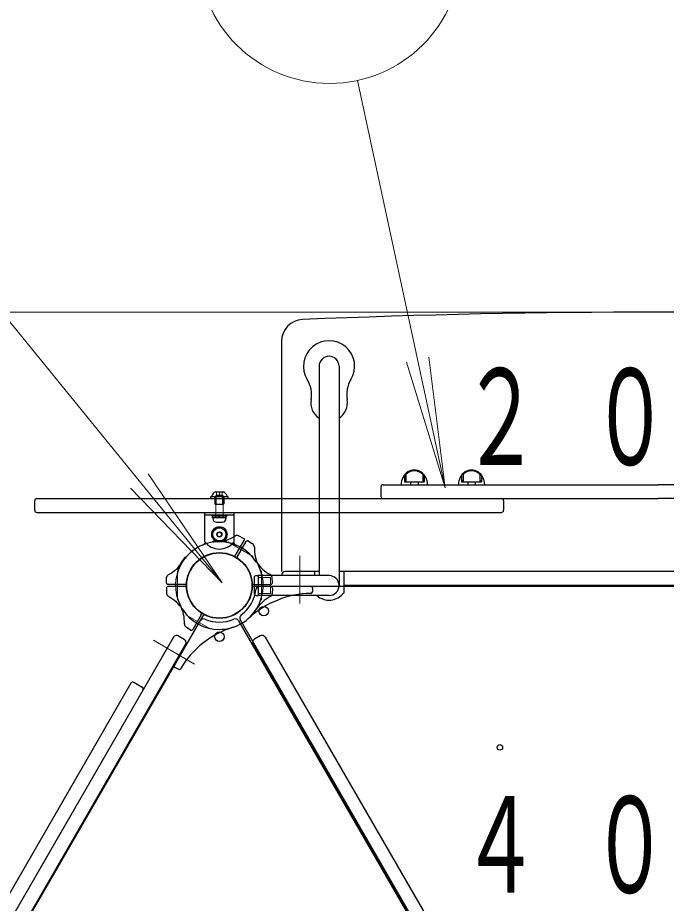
# Model space of a CAD drawing. Units: millimetres on the paper. Extents: x -385 to 0, y -599 to 267.
# Drawn here: x -242.17 to -227.39, y 185.89 to 206.08 of the extents above; entities that cross this region are included whole.
import ezdxf

# ---------------------------------------------------------------- set-up
doc = ezdxf.new("R2010")
doc.units = ezdxf.units.MM
for name, pattern in [('USER1', [4.5, 2.5, -2]), ('USER2', [6, 3, -1, 1, -1]), ('USER3', [8, 3, -1, 1, -1, 1, -1])]:
    doc.linetypes.add(name, pattern=pattern)
doc.layers.add('LY_1', color=7, linetype='Continuous', lineweight=25)
doc.styles.add('ＭＳ ゴシック', font='')
doc.styles.get('ＭＳ ゴシック').set_extended_font_data('MS Gothic')

msp = doc.modelspace()

# ---------------------------------------------------------------- linework, layer by layer
at = {"layer": 'LY_1', "lineweight": 13}
for p, q in [((-247.674, 205.677), (-237.513, 193.197)), ((-234.43, 204.647), (-232.429, 195.362)), ((-228.576, 199.366), (-343.517, 199.366)), ((-228.576, 199.366), (-343.517, 199.366)), ((-232.429, 195.362), (-232.803, 198.339)), ((-232.429, 195.362), (-233.314, 198.228)), ((-237.513, 193.197), (-239.197, 195.679)), ((-237.513, 193.197), (-239.603, 195.349))]:
    msp.add_line(p, q, dxfattribs=at)
at = {"layer": 'LY_1'}
for p, q in [((-236.159, 198.699), (-236.159, 193.449)), ((-235.302, 198.132), (-235.302, 193.359)), ((-234.849, 198.132), (-234.849, 193.132)), ((-233.358, 195.653), (-233.358, 195.499)), ((-233.325, 195.667), (-233.325, 195.499)), ((-232.941, 195.667), (-232.941, 195.499)), ((-232.908, 195.653), (-232.908, 195.499)), ((-232.055, 195.653), (-232.055, 195.499)), ((-232.022, 195.667), (-232.022, 195.499)), ((-231.638, 195.667), (-231.638, 195.499)), ((-231.605, 195.653), (-231.605, 195.499)), ((-233.358, 195.576), (-233.35, 195.499)), ((-233.358, 195.499), (-232.908, 195.499)), ((-233.22, 195.499), (-233.22, 195.432)), ((-233.046, 195.499), (-233.046, 195.432)), ((-232.908, 195.576), (-232.916, 195.499)), ((-232.055, 195.576), (-232.047, 195.499)), ((-232.055, 195.499), (-231.605, 195.499)), ((-231.917, 195.499), (-231.917, 195.432)), ((-231.743, 195.499), (-231.743, 195.432)), ((-231.605, 195.576), (-231.613, 195.499)), ((-237.667, 195.267), (-237.484, 195.267)), ((-233.893, 195.382), (-233.893, 195.166)), ((-233.843, 195.432), (-227.576, 195.432)), ((-221.308, 195.432), (-227.576, 195.432)), ((-241.785, 194.849), (-241.785, 195.066)), ((-241.735, 195.116), (-227.576, 195.116)), ((-237.776, 195.157), (-237.776, 195.116)), ((-237.376, 195.157), (-237.776, 195.157)), ((-237.68, 195.141), (-237.68, 194.992)), ((-237.472, 195.141), (-237.472, 194.992)), ((-237.376, 195.116), (-237.376, 195.157)), ((-231.1, 195.066), (-231.1, 194.849)), ((-213.417, 195.116), (-227.576, 195.116)), ((-237.68, 194.992), (-237.672, 194.984)), ((-237.672, 194.984), (-237.48, 194.984)), ((-237.48, 194.984), (-237.472, 194.992)), ((-241.735, 194.799), (-231.15, 194.799)), ((-237.909, 194.132), (-237.909, 194.799)), ((-237.909, 194.746), (-237.242, 194.746)), ((-237.751, 194.746), (-237.751, 194.721)), ((-237.751, 194.721), (-237.401, 194.721)), ((-237.729, 194.679), (-237.729, 194.721)), ((-237.422, 194.679), (-237.729, 194.679)), ((-237.726, 194.679), (-237.726, 194.662)), ((-237.588, 194.679), (-237.577, 194.721)), ((-237.575, 194.679), (-237.564, 194.721)), ((-237.426, 194.679), (-237.426, 194.662)), ((-237.422, 194.679), (-237.422, 194.721)), ((-237.401, 194.721), (-237.401, 194.746)), ((-237.242, 194.132), (-237.242, 194.799)), ((-237.642, 194.579), (-237.509, 194.579)), ((-237.605, 194.349), (-237.634, 194.299)), ((-237.605, 194.249), (-237.634, 194.299)), ((-237.605, 194.349), (-237.547, 194.349)), ((-237.605, 194.249), (-237.547, 194.249)), ((-237.518, 194.299), (-237.547, 194.349)), ((-237.518, 194.299), (-237.547, 194.249)), ((-237.024, 194.207), (-237.14, 194.269)), ((-237.742, 194.118), (-237.742, 194.121)), ((-237.409, 194.118), (-237.409, 194.121)), ((-237.207, 193.821), (-237.011, 194.161)), ((-237.164, 193.796), (-236.967, 194.136)), ((-236.921, 194.148), (-236.818, 194.084)), ((-238.346, 193.77), (-238.349, 193.771)), ((-238.513, 193.481), (-238.515, 193.482)), ((-235.302, 193.449), (-236.076, 193.449)), ((-235.409, 193.449), (-235.409, 193.359)), ((-220.302, 193.449), (-234.849, 193.449)), ((-234.742, 193.449), (-234.742, 192.966)), ((-238.783, 193.192), (-238.778, 193.323)), ((-236.784, 193.309), (-236.784, 192.956)), ((-236.734, 193.359), (-236.692, 193.359)), ((-235.076, 193.359), (-236.692, 193.359)), ((-236.692, 193.359), (-236.692, 192.906)), ((-236.369, 193.192), (-236.373, 193.323)), ((-238.783, 193.073), (-238.778, 192.942)), ((-238.357, 193.157), (-238.75, 193.157)), ((-238.357, 193.107), (-238.75, 193.107)), ((-236.795, 193.157), (-236.402, 193.157)), ((-218.357, 193.107), (-236.795, 193.107)), ((-236.369, 193.073), (-236.373, 192.942)), ((-235.452, 193.072), (-235.456, 192.985)), ((-220.409, 193.132), (-234.742, 193.132)), ((-236.734, 192.906), (-236.692, 192.906)), ((-235.076, 192.906), (-236.692, 192.906)), ((-247.164, 176.476), (-237.945, 192.443)), ((-237.988, 192.468), (-238.184, 192.128)), ((-237.142, 192.331), (-228.053, 176.588)), ((-228.009, 176.613), (-237.099, 192.356)), ((-238.231, 192.117), (-238.334, 192.181)), ((-238.621, 191.955), (-247.079, 177.305)), ((-238.507, 191.986), (-238.377, 191.911)), ((-236.645, 191.986), (-236.774, 191.911)), ((-236.531, 191.955), (-228.072, 177.305)), ((-238.347, 191.797), (-246.805, 177.147)), ((-236.805, 191.797), (-228.347, 177.147)), ((-238.586, 191.263), (-238.508, 191.223)), ((-239.592, 190.907), (-246.724, 178.553)), ((-239.523, 190.926), (-239.336, 190.817))]:
    msp.add_line(p, q, dxfattribs=at)
at = {"layer": 'LY_1', "linetype": 'USER1', "lineweight": 13}
for p, q in [((-237.642, 195.194), (-237.642, 195.267)), ((-237.576, 195.194), (-237.576, 195.267)), ((-237.509, 195.194), (-237.509, 195.267)), ((-237.684, 195.157), (-237.684, 195.116)), ((-237.659, 195.184), (-237.642, 195.194)), ((-237.659, 195.184), (-237.659, 194.679)), ((-237.642, 195.179), (-237.659, 195.162)), ((-237.647, 195.191), (-237.647, 194.984)), ((-237.642, 195.194), (-237.509, 195.194)), ((-237.642, 195.179), (-237.509, 195.179)), ((-237.492, 195.184), (-237.509, 195.194)), ((-237.509, 195.179), (-237.492, 195.162)), ((-237.505, 195.191), (-237.505, 194.984)), ((-237.492, 195.184), (-237.492, 194.679)), ((-237.467, 195.157), (-237.467, 195.116)), ((-236.692, 193.312), (-236.409, 193.312)), ((-236.409, 193.312), (-236.409, 192.952)), ((-236.692, 192.952), (-236.409, 192.952))]:
    msp.add_line(p, q, dxfattribs=at)
at = {"layer": 'LY_1', "linetype": 'USER2', "lineweight": 13}
for p, q in [((-237.384, 194.128), (-236.809, 193.796)), ((-235.742, 192.726), (-235.742, 193.812)), ((-238.534, 193.464), (-238.534, 192.8)), ((-236.617, 193.464), (-236.617, 192.8)), ((-238.342, 192.468), (-237.768, 192.136)), ((-238.141, 191.342), (-239.081, 191.884))]:
    msp.add_line(p, q, dxfattribs=at)
at = {"layer": 'LY_1'}
for points in [[(-232.833, 195.432), (-232.836, 195.476), (-232.843, 195.519), (-232.856, 195.56), (-232.873, 195.599), (-232.895, 195.635), (-232.921, 195.668), (-232.95, 195.697), (-232.983, 195.721), (-233.018, 195.74), (-233.055, 195.754), (-233.094, 195.763), (-233.133, 195.766), (-233.172, 195.763), (-233.211, 195.754), (-233.248, 195.74), (-233.283, 195.721), (-233.316, 195.697), (-233.345, 195.668), (-233.371, 195.635), (-233.393, 195.599), (-233.41, 195.56), (-233.423, 195.519), (-233.43, 195.476), (-233.433, 195.432)], [(-232.941, 195.667), (-232.974, 195.695), (-233.011, 195.718), (-233.05, 195.735), (-233.091, 195.746), (-233.133, 195.749), (-233.175, 195.746), (-233.216, 195.735), (-233.255, 195.718), (-233.292, 195.695), (-233.325, 195.667)], [(-231.53, 195.432), (-231.533, 195.476), (-231.54, 195.519), (-231.553, 195.56), (-231.57, 195.599), (-231.592, 195.635), (-231.618, 195.668), (-231.647, 195.697), (-231.68, 195.721), (-231.715, 195.74), (-231.752, 195.754), (-231.791, 195.763), (-231.83, 195.766), (-231.869, 195.763), (-231.908, 195.754), (-231.945, 195.74), (-231.98, 195.721), (-232.013, 195.697), (-232.042, 195.668), (-232.068, 195.635), (-232.09, 195.599), (-232.107, 195.56), (-232.12, 195.519), (-232.127, 195.476), (-232.13, 195.432)], [(-231.638, 195.667), (-231.671, 195.695), (-231.708, 195.718), (-231.747, 195.735), (-231.788, 195.746), (-231.83, 195.749), (-231.872, 195.746), (-231.913, 195.735), (-231.952, 195.718), (-231.989, 195.695), (-232.022, 195.667)]]:
    msp.add_lwpolyline(points, dxfattribs=at)
at = {"layer": 'LY_1', "lineweight": 13}
msp.add_circle((-235.062, 207.579), 3, dxfattribs=at)
at = {"layer": 'LY_1'}
for centre, radius in [((-237.576, 194.299), 0.175), ((-237.576, 194.299), 0.15), ((-237.576, 194.299), 0.0577), ((-237.576, 193.132), 0.75), ((-237.576, 193.132), 0.743), ((-236.565, 192.549), 0.108), ((-237.576, 191.966), 0.108), ((-231.184, 189.442), 0.0625)]:
    msp.add_circle(centre, radius, dxfattribs=at)
at = {"layer": 'LY_1', "linetype": 'USER3', "lineweight": 13}
msp.add_circle((-237.576, 193.132), 0.743, dxfattribs=at)
at = {"layer": 'LY_1'}
for centre, radius, start, end in [((-227.576, 2.761), 196.604, 87.63762, 92.36238), ((-235.659, 198.699), 0.5, 92.3624, 180), ((-235.076, 198.132), 0.583, 328.4317, 211.5683), ((-235.076, 198.132), 0.227, 0, 180), ((-236.129, 197.485), 0.653, 349.9843, 31.5683), ((-234.022, 197.485), 0.653, 148.4317, 190.0157), ((-235.076, 197.299), 0.417, 169.9843, 237.0436), ((-235.076, 197.299), 0.417, 302.9564, 10.0157), ((-237.595, 195.117), 0.167, 115.6372, 157.6972), ((-237.556, 195.117), 0.167, 22.3028, 64.3628), ((-233.843, 195.382), 0.05, 90, 180), ((-241.735, 195.066), 0.05, 90, 180), ((-237.734, 195.174), 0.0167, 157.6972, 270), ((-237.697, 195.141), 0.0167, 0, 90), ((-237.455, 195.141), 0.0167, 90, 180), ((-237.417, 195.174), 0.0167, 270, 22.3028), ((-233.843, 195.166), 0.05, 180, 270), ((-231.15, 195.066), 0.05, 0, 90), ((-241.735, 194.849), 0.05, 180, 270), ((-231.15, 194.849), 0.05, 270, 0), ((-237.642, 194.662), 0.0833, 180, 270), ((-237.509, 194.662), 0.0833, 270, 0), ((-237.663, 194.964), 0.833, 272.7272, 302.5412), ((-237.17, 194.191), 0.0833, 62, 122.5412), ((-237.576, 193.132), 1, 90, 150), ((-238.034, 194.205), 0.167, 293.1324, 326.8449), ((-237.576, 194.382), 0.417, 216.8699, 323.1301), ((-237.726, 194.121), 0.0167, 98.6269, 180), ((-237.576, 193.132), 1.017, 90, 98.6269), ((-237.576, 193.132), 1.017, 81.3731, 90), ((-237.576, 193.132), 1, 32.7272, 90), ((-237.426, 194.121), 0.0167, 0, 81.3731), ((-237.117, 194.205), 0.167, 213.1551, 246.8676), ((-237.039, 194.178), 0.0333, 330, 62), ((-236.938, 194.12), 0.0333, 58, 150), ((-236.862, 194.013), 0.0833, 357.4588, 58), ((-235.946, 193.972), 0.833, 177.4588, 207.2728), ((-239.118, 194.123), 0.833, 297.4588, 327.2728), ((-237.576, 193.132), 1, 150, 207.2728), ((-237.576, 193.132), 1.017, 150, 158.6269), ((-237.576, 193.132), 1.017, 141.3731, 150), ((-238.357, 193.757), 0.0167, 60, 141.3731), ((-237.236, 193.838), 0.0333, 244.2707, 330), ((-237.135, 193.78), 0.0333, 150, 235.7293), ((-236.033, 194.123), 0.833, 212.7272, 242.5412), ((-238.507, 193.497), 0.0167, 158.6269, 240), ((-237.576, 193.132), 1, 330, 27.2728), ((-236.076, 193.366), 0.0833, 90, 180), ((-238.695, 193.31), 0.0833, 117.4588, 178), ((-236.734, 193.309), 0.05, 90, 180), ((-236.456, 193.31), 0.0833, 2, 78.1784), ((-235.076, 193.132), 0.227, 270, 90), ((-238.75, 193.191), 0.0333, 178, 270), ((-238.75, 193.074), 0.0333, 90, 182), ((-238.357, 193.191), 0.0333, 270, 355.7293), ((-238.357, 193.074), 0.0333, 4.2707, 90), ((-237.576, 193.132), 0.833, 306.7872, 353.2128), ((-236.795, 193.191), 0.0333, 184.2707, 270), ((-236.795, 193.074), 0.0333, 90, 175.7293), ((-236.666, 193.024), 0.0833, 90, 173.2128), ((-236.402, 193.191), 0.0333, 270, 2), ((-236.402, 193.074), 0.0333, 358, 90), ((-235.485, 193.074), 0.0333, 357, 90), ((-238.695, 192.955), 0.0833, 182, 242.5412), ((-239.118, 192.141), 0.833, 32.7272, 62.5412), ((-235.448, 190.787), 2.167, 91.0841, 132.2172), ((-236.734, 192.956), 0.05, 180, 270), ((-236.033, 192.141), 0.833, 117.4588, 147.2728), ((-236.456, 192.955), 0.0833, 297.4588, 358), ((-235.49, 192.987), 0.0333, 271.0842, 357), ((-235.076, 193.216), 0.417, 228.0733, 323.1301), ((-239.205, 192.292), 0.833, 357.4588, 27.2728), ((-237.576, 193.132), 1, 270, 330), ((-237.576, 193.132), 1, 212.7272, 270), ((-238.017, 192.485), 0.0333, 330, 55.7293), ((-237.916, 192.427), 0.0333, 64.2707, 150), ((-237.027, 192.398), 0.0833, 126.7872, 210), ((-238.29, 192.252), 0.0833, 177.4588, 238), ((-237.937, 192.29), 0.0833, 66.7872, 150), ((-237.576, 193.132), 0.833, 246.7872, 293.2128), ((-237.214, 192.29), 0.0833, 30, 113.2128), ((-236.609, 190.117), 2.167, 107.7828, 148.9159), ((-238.213, 192.145), 0.0333, 238, 330), ((-238.549, 191.914), 0.0833, 60, 150), ((-238.419, 191.839), 0.0833, 330, 60), ((-236.733, 191.839), 0.0833, 120, 210), ((-236.603, 191.914), 0.0833, 30, 120), ((-238.571, 191.292), 0.0333, 150, 243), ((-238.493, 191.253), 0.0333, 243, 328.9158), ((-239.548, 190.882), 0.05, 60, 150), ((-239.361, 190.774), 0.05, 330, 60)]:
    msp.add_arc(centre, radius, start, end, dxfattribs=at)

# ---------------------------------------------------------------- texts
at = {"layer": 'LY_1', "char_height": 2.199, "attachment_point": 4, "style": 'ＭＳ ゴシック'}
for s, insert in [('\\T1.64;\\W0.6;２００', (-232.065, 196.965)), ('\\T1.64;\\W0.6;４００', (-232.076, 187.21))]:
    msp.add_mtext(s, dxfattribs=dict(at, insert=insert))

doc.saveas('drawing.dxf')
